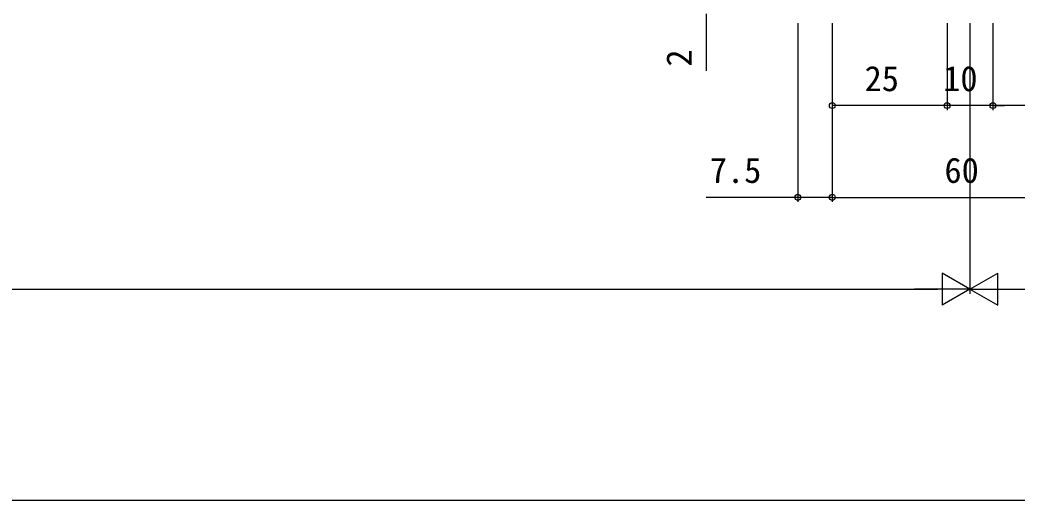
# Model space of a CAD drawing. Units: millimetres, scale not verified. Extents: x -960 to 961, y -419 to 416.
# Drawn here: x 508.7 to 725.9, y -418.6 to -313.9 of the extents above; entities that cross this region are included whole.
import ezdxf
from ezdxf.enums import TextEntityAlignment as Align

# ---------------------------------------------------------------- set-up
doc = ezdxf.new("R2010")
doc.units = ezdxf.units.MM
doc.header["$LTSCALE"] = 2
doc.layers.add('0-7_YKK_D', color=6, linetype='Continuous')
doc.layers.add('0-8_YKK_ZWAK', color=7, linetype='Continuous')
doc.styles.add('ＭＳ ゴシック', font='')
doc.styles.get('ＭＳ ゴシック').set_extended_font_data('MS Gothic')

msp = doc.modelspace()

# ---------------------------------------------------------------- linework, layer by layer
at = {"layer": '0-7_YKK_D'}
for p, q in [((658.1, -312.6), (658.1, -325.047)), ((678.1, -314.6), (678.1, -353.6)), ((685.6, -314.6), (685.6, -333.6)), ((685.6, -314.6), (685.6, -353.6)), ((685.6, -314.6), (685.6, -353.6)), ((710.6, -314.6), (710.6, -333.6)), ((710.6, -314.6), (710.6, -333.6)), ((715.6, -314.6), (715.6, -373.6)), ((715.6, -314.6), (715.6, -373.6)), ((720.6, -314.6), (720.6, -333.6)), ((720.6, -314.6), (720.6, -333.6)), ((710.6, -332.6), (685.6, -332.6)), ((710.6, -332.6), (708.05, -332.6)), ((720.6, -332.6), (710.6, -332.6)), ((745.6, -332.6), (720.6, -332.6)), ((720.6, -332.6), (723.15, -332.6)), ((685.6, -352.6), (745.6, -352.6)), ((715.6, -372.6), (709.538, -369.1)), ((709.538, -369.1), (709.538, -376.1)), ((715.6, -372.6), (721.662, -369.1)), ((721.662, -376.1), (721.662, -369.1)), ((307.6, -372.6), (708.6, -372.6)), ((715.6, -372.6), (703.476, -372.6)), ((715.6, -372.6), (709.538, -376.1)), ((715.6, -372.6), (721.662, -376.1)), ((715.6, -372.6), (727.724, -372.6)), ((722.6, -372.6), (920.6, -372.6))]:
    msp.add_line(p, q, dxfattribs=at)
msp.add_lwpolyline([(685.6, -352.6), (678.1, -352.6), (658.153, -352.6)], dxfattribs=at)
for centre in [(685.6, -332.6), (710.6, -332.6), (710.6, -332.6), (720.6, -332.6), (720.6, -332.6), (678.1, -352.6), (685.6, -352.6), (685.6, -352.6)]:
    msp.add_circle(centre, 0.637, dxfattribs=at)
at = {"layer": '0-8_YKK_ZWAK'}
msp.add_lwpolyline([(-959.4, -418.6), (960.6, -418.6), (960.6, 381.4)], dxfattribs=at)

# ---------------------------------------------------------------- texts
at = {"layer": '0-7_YKK_D', "style": 'ＭＳ ゴシック'}
msp.add_text('2', height=5.499, rotation=90, dxfattribs=at).set_placement((656.6, -324.101), align=Align.BOTTOM_LEFT)
for s, p in [('25', (692.645, -331.1)), ('10', (709.762, -331.1)), ('7.5', (658.929, -351.1)), ('60', (710.039, -351.1))]:
    msp.add_text(s, height=5.499, dxfattribs=at).set_placement(p, align=Align.BOTTOM_LEFT)

doc.saveas('drawing.dxf')
